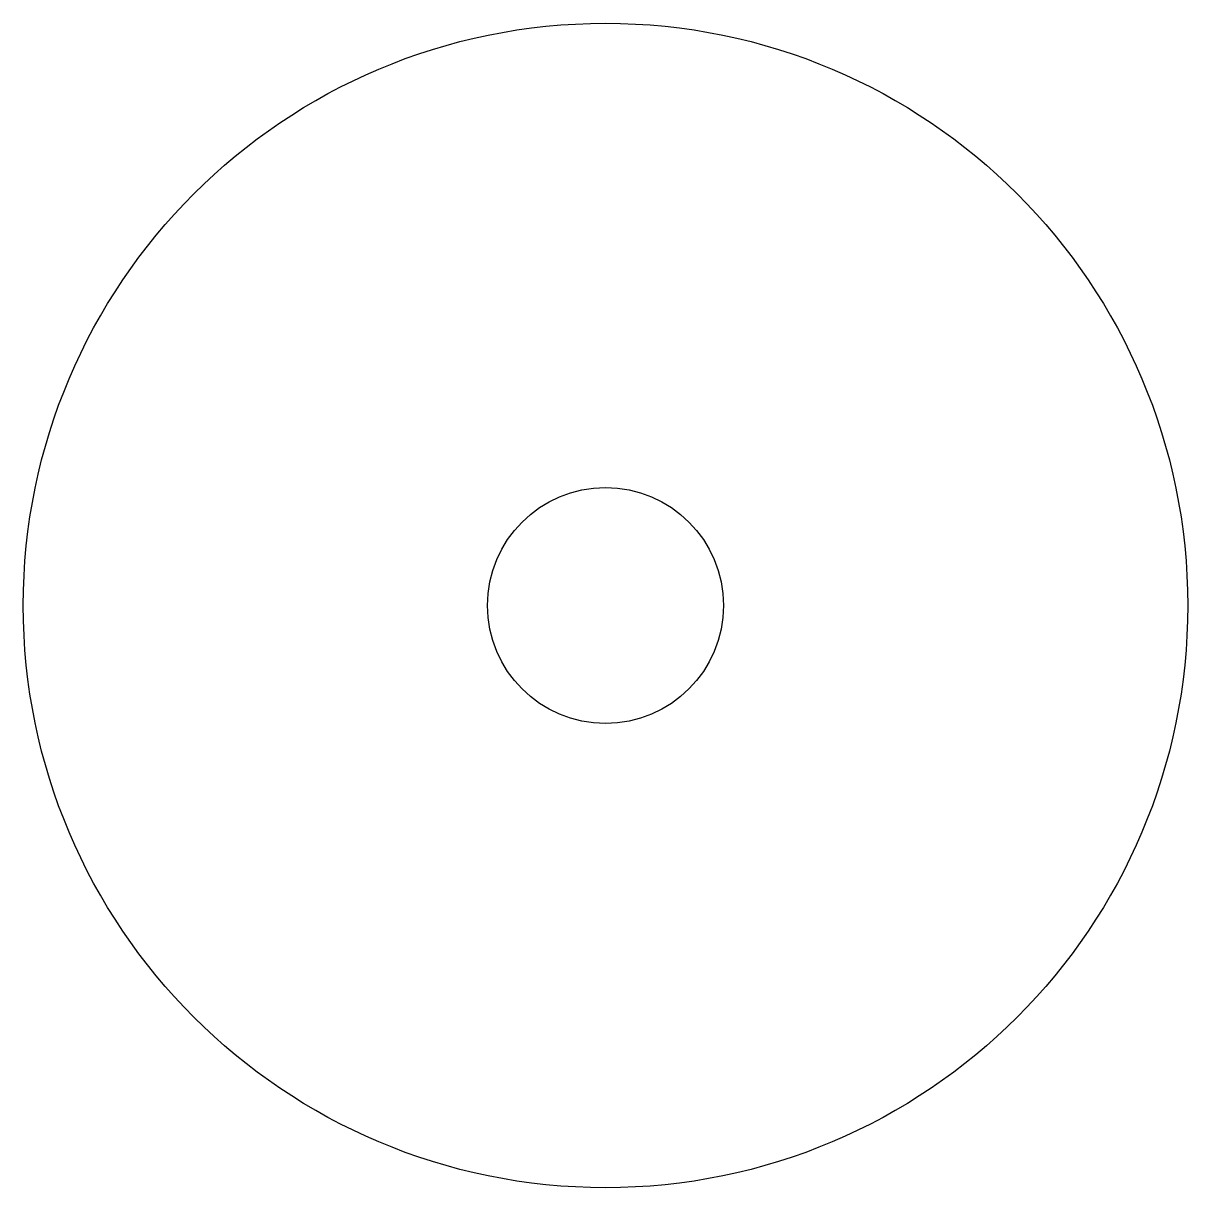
# Model space of a CAD drawing. Extents: x -1.26 to 1.26, y -1.26 to 1.26.
import ezdxf

# ---------------------------------------------------------------- set-up
doc = ezdxf.new("R2010")
doc.units = 0
doc.header["$MEASUREMENT"] = 0

msp = doc.modelspace()

# ---------------------------------------------------------------- linework, layer by layer
for radius in [1.26, 0.2555]:
    msp.add_circle((0, 0), radius)

doc.saveas('drawing.dxf')
